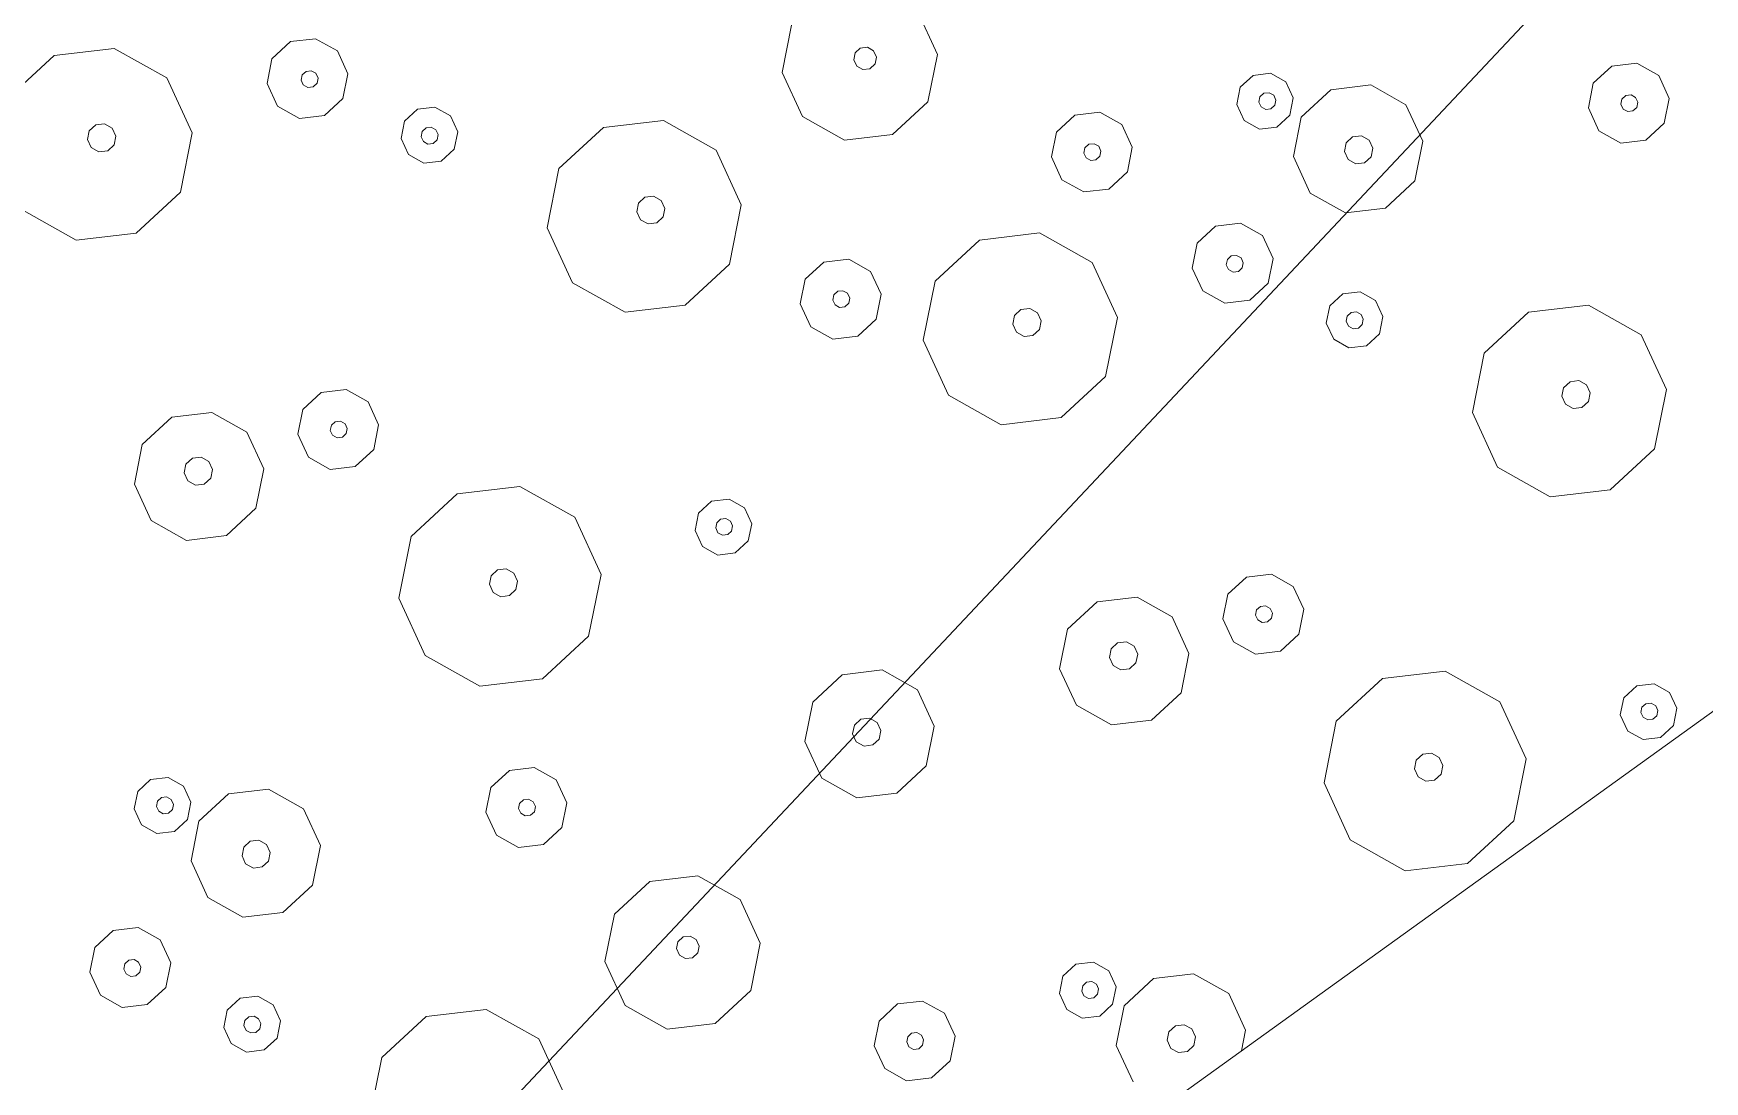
# Model space of a CAD drawing. Header units: metres. Extents: x -2858 to 512, y -1995 to 1252.
# Drawn here: x -950.436 to -947.152, y -918.961 to -916.902 of the extents above; entities that cross this region are included whole.
import ezdxf

# ---------------------------------------------------------------- set-up
doc = ezdxf.new("R2010")
doc.units = ezdxf.units.M
doc.layers.add('Calque commun', color=7, linetype='Continuous')

# ---------------------------------------------------------------- blocks, each defined once
blk = doc.blocks.new('pattern')
at = {"layer": 'Calque commun', "color": 54, "linetype": 'Continuous', "lineweight": 9}
for p, q in [((108.0826, 106.465), (108.0963, 106.4968)), ((108.0963, 106.4968), (108.1261, 106.5144)), ((108.1261, 106.5144), (108.1606, 106.5111)), ((108.1606, 106.5111), (108.1865, 106.4882)), ((108.0901, 106.4312), (108.0826, 106.465)), ((108.1203, 106.4622), (108.1245, 106.4717)), ((108.1226, 106.452), (108.1203, 106.4622)), ((108.1245, 106.4717), (108.1334, 106.477)), ((108.1334, 106.477), (108.1437, 106.476)), ((108.1437, 106.476), (108.1515, 106.4691)), ((108.1515, 106.4691), (108.1538, 106.459)), ((108.1865, 106.4882), (108.1941, 106.4544)), ((108.116, 106.4083), (108.0901, 106.4312)), ((108.1304, 106.4452), (108.1226, 106.452)), ((108.1407, 106.4442), (108.1304, 106.4452)), ((108.1497, 106.4494), (108.1407, 106.4442)), ((108.1538, 106.459), (108.1497, 106.4494)), ((108.1941, 106.4544), (108.1803, 106.4226)), ((108.1505, 106.405), (108.116, 106.4083)), ((108.1803, 106.4226), (108.1505, 106.405)), ((108.368, 106.3424), (108.4745, 106.4053)), ((108.4745, 106.4053), (108.5975, 106.3935)), ((108.5975, 106.3935), (108.6902, 106.3117)), ((108.3189, 106.229), (108.368, 106.3424)), ((108.6902, 106.3117), (108.7171, 106.1911)), ((109.1327, 106.287), (109.1681, 106.3079)), ((109.1012, 106.2144), (109.1327, 106.287)), ((108.487, 106.2292), (108.5019, 106.238)), ((108.5019, 106.238), (108.5191, 106.2363)), ((108.5191, 106.2363), (108.5321, 106.2249)), ((108.3457, 106.1084), (108.3189, 106.229)), ((108.4801, 106.2133), (108.487, 106.2292)), ((108.4838, 106.1964), (108.4801, 106.2133)), ((108.5358, 106.208), (108.5289, 106.1921)), ((108.5321, 106.2249), (108.5358, 106.208)), ((109.1184, 106.1372), (109.1012, 106.2144)), ((109.2014, 106.2067), (109.2083, 106.2226)), ((109.2052, 106.1898), (109.2014, 106.2067)), ((109.2083, 106.2226), (109.2232, 106.2314)), ((109.2232, 106.2314), (109.2404, 106.2298)), ((109.2404, 106.2298), (109.2534, 106.2183)), ((109.2572, 106.2014), (109.2503, 106.1855)), ((109.2534, 106.2183), (109.2572, 106.2014)), ((108.4968, 106.1849), (108.4838, 106.1964)), ((108.514, 106.1833), (108.4968, 106.1849)), ((108.5289, 106.1921), (108.514, 106.1833)), ((108.7171, 106.1911), (108.6679, 106.0777)), ((109.2182, 106.1784), (109.2052, 106.1898)), ((109.2354, 106.1767), (109.2182, 106.1784)), ((109.2503, 106.1855), (109.2354, 106.1767)), ((109.356, 106.1901), (109.3246, 106.1175)), ((109.1777, 106.0848), (109.1184, 106.1372)), ((107.6436, 106.0638), (107.7457, 106.1241)), ((107.7457, 106.1241), (107.8639, 106.1129)), ((107.8639, 106.1129), (107.9528, 106.0343)), ((108.4384, 106.0266), (108.3457, 106.1084)), ((109.3246, 106.1175), (109.2564, 106.0773)), ((108.6679, 106.0777), (108.5614, 106.0148)), ((109.2564, 106.0773), (109.1777, 106.0848)), ((107.5963, 105.9549), (107.6436, 106.0638)), ((109.2252, 106.0088), (109.239, 106.0405)), ((109.239, 106.0405), (109.2688, 106.0581)), ((109.2688, 106.0581), (109.3032, 106.0548)), ((109.3032, 106.0548), (109.3292, 106.0319)), ((107.9528, 106.0343), (107.9786, 105.9185)), ((108.5614, 106.0148), (108.4384, 106.0266)), ((109.2327, 105.975), (109.2252, 106.0088)), ((109.2609, 106.0084), (109.265, 106.0179)), ((109.2631, 105.9982), (109.2609, 106.0084)), ((109.265, 106.0179), (109.2739, 106.0232)), ((109.2739, 106.0232), (109.2843, 106.0222)), ((109.2843, 106.0222), (109.2921, 106.0153)), ((109.2943, 106.0052), (109.2902, 105.9957)), ((109.2921, 106.0153), (109.2943, 106.0052)), ((109.3292, 106.0319), (109.3367, 105.9981)), ((109.2587, 105.9521), (109.2327, 105.975)), ((109.2709, 105.9914), (109.2631, 105.9982)), ((109.2812, 105.9904), (109.2709, 105.9914)), ((109.2902, 105.9957), (109.2812, 105.9904)), ((109.3367, 105.9981), (109.323, 105.9664)), ((107.6221, 105.8391), (107.5963, 105.9549)), ((107.7416, 105.9407), (107.7485, 105.9566)), ((107.7454, 105.9238), (107.7416, 105.9407)), ((107.7485, 105.9566), (107.7634, 105.9654)), ((107.7634, 105.9654), (107.7806, 105.9637)), ((107.7806, 105.9637), (107.7936, 105.9523)), ((107.7936, 105.9523), (107.7974, 105.9354)), ((109.2932, 105.9488), (109.2587, 105.9521)), ((109.323, 105.9664), (109.2932, 105.9488)), ((107.7584, 105.9124), (107.7454, 105.9238)), ((107.7756, 105.9107), (107.7584, 105.9124)), ((107.7905, 105.9195), (107.7756, 105.9107)), ((107.7974, 105.9354), (107.7905, 105.9195)), ((107.9786, 105.9185), (107.9314, 105.8096)), ((109.5223, 105.8695), (109.5649, 105.8946)), ((109.5649, 105.8946), (109.6141, 105.89)), ((109.6141, 105.89), (109.6512, 105.8572)), ((107.7111, 105.7605), (107.6221, 105.8391)), ((108.4404, 105.8209), (108.483, 105.846)), ((108.483, 105.846), (108.5322, 105.8413)), ((108.5322, 105.8413), (108.5693, 105.8086)), ((109.5026, 105.8241), (109.5223, 105.8695)), ((109.6512, 105.8572), (109.6619, 105.809)), ((107.9314, 105.8096), (107.8292, 105.7493)), ((108.4208, 105.7755), (108.4404, 105.8209)), ((108.5693, 105.8086), (108.58, 105.7603)), ((109.5134, 105.7759), (109.5026, 105.8241)), ((109.5648, 105.819), (109.569, 105.8285)), ((109.5671, 105.8089), (109.5648, 105.819)), ((109.5749, 105.802), (109.5671, 105.8089)), ((109.569, 105.8285), (109.5779, 105.8338)), ((109.5779, 105.8338), (109.5882, 105.8328)), ((109.5942, 105.8063), (109.5852, 105.801)), ((109.5882, 105.8328), (109.596, 105.826)), ((109.5983, 105.8158), (109.5942, 105.8063)), ((109.596, 105.826), (109.5983, 105.8158)), ((109.6619, 105.809), (109.6423, 105.7636)), ((108.4315, 105.7272), (108.4208, 105.7755)), ((108.483, 105.7704), (108.4871, 105.7799)), ((108.4871, 105.7799), (108.496, 105.7852)), ((108.496, 105.7852), (108.5064, 105.7842)), ((108.5064, 105.7842), (108.5141, 105.7773)), ((108.5141, 105.7773), (108.5164, 105.7672)), ((109.5505, 105.7432), (109.5134, 105.7759)), ((109.5852, 105.801), (109.5749, 105.802)), ((107.8292, 105.7493), (107.7111, 105.7605)), ((108.4852, 105.7602), (108.483, 105.7704)), ((108.493, 105.7534), (108.4852, 105.7602)), ((108.5033, 105.7524), (108.493, 105.7534)), ((108.5123, 105.7577), (108.5033, 105.7524)), ((108.5164, 105.7672), (108.5123, 105.7577)), ((108.58, 105.7603), (108.5604, 105.715)), ((108.6555, 105.7105), (108.7236, 105.7507)), ((108.7236, 105.7507), (108.8024, 105.7432)), ((108.8024, 105.7432), (108.8617, 105.6908)), ((109.5997, 105.7385), (109.5505, 105.7432)), ((109.6423, 105.7636), (109.5997, 105.7385)), ((107.2139, 105.6864), (107.2565, 105.7115)), ((107.2565, 105.7115), (107.3057, 105.7069)), ((107.3057, 105.7069), (107.3428, 105.6741)), ((108.4686, 105.6945), (108.4315, 105.7272)), ((108.5604, 105.715), (108.5178, 105.6898)), ((108.624, 105.6379), (108.6555, 105.7105)), ((107.1942, 105.641), (107.2139, 105.6864)), ((107.3428, 105.6741), (107.3535, 105.6259)), ((108.5178, 105.6898), (108.4686, 105.6945)), ((108.8617, 105.6908), (108.8789, 105.6136)), ((107.205, 105.5928), (107.1942, 105.641)), ((107.2564, 105.6359), (107.2606, 105.6454)), ((107.2606, 105.6454), (107.2695, 105.6507)), ((107.2695, 105.6507), (107.2798, 105.6497)), ((107.2798, 105.6497), (107.2876, 105.6429)), ((107.2876, 105.6429), (107.2899, 105.6327)), ((108.7239, 105.6364), (108.7388, 105.6452)), ((108.7388, 105.6452), (108.756, 105.6436)), ((108.756, 105.6436), (108.769, 105.6321)), ((107.2587, 105.6258), (107.2564, 105.6359)), ((107.2665, 105.6189), (107.2587, 105.6258)), ((107.2768, 105.6179), (107.2665, 105.6189)), ((107.2857, 105.6232), (107.2768, 105.6179)), ((107.2899, 105.6327), (107.2857, 105.6232)), ((107.3535, 105.6259), (107.3338, 105.5805)), ((108.6412, 105.5607), (108.624, 105.6379)), ((108.717, 105.6206), (108.7239, 105.6364)), ((108.7208, 105.6037), (108.717, 105.6206)), ((108.7728, 105.6152), (108.7659, 105.5994)), ((108.769, 105.6321), (108.7728, 105.6152)), ((108.8789, 105.6136), (108.8474, 105.5411)), ((107.242, 105.5601), (107.205, 105.5928)), ((107.3338, 105.5805), (107.2913, 105.5554)), ((108.7337, 105.5922), (108.7208, 105.6037)), ((108.751, 105.5906), (108.7337, 105.5922)), ((108.7659, 105.5994), (108.751, 105.5906)), ((107.2913, 105.5554), (107.242, 105.5601)), ((107.8944, 105.5211), (107.9082, 105.5528)), ((107.9082, 105.5528), (107.938, 105.5704)), ((107.938, 105.5704), (107.9725, 105.5671)), ((107.9725, 105.5671), (107.9984, 105.5442)), ((107.9984, 105.5442), (108.0059, 105.5105)), ((108.7005, 105.5083), (108.6412, 105.5607)), ((107.902, 105.4873), (107.8944, 105.5211)), ((107.9339, 105.5183), (107.938, 105.5279)), ((107.9361, 105.5082), (107.9339, 105.5183)), ((107.938, 105.5279), (107.947, 105.5331)), ((107.947, 105.5331), (107.9573, 105.5322)), ((107.9573, 105.5322), (107.9651, 105.5253)), ((107.9673, 105.5151), (107.9632, 105.5056)), ((107.9651, 105.5253), (107.9673, 105.5151)), ((108.0059, 105.5105), (107.9922, 105.4787)), ((108.8474, 105.5411), (108.7793, 105.5008)), ((109.6417, 105.4625), (109.7234, 105.5108)), ((109.7234, 105.5108), (109.8179, 105.5018)), ((107.9279, 105.4644), (107.902, 105.4873)), ((107.9439, 105.5013), (107.9361, 105.5082)), ((107.9543, 105.5003), (107.9439, 105.5013)), ((107.9632, 105.5056), (107.9543, 105.5003)), ((107.9922, 105.4787), (107.9624, 105.4611)), ((108.7793, 105.5008), (108.7005, 105.5083)), ((109.8179, 105.5018), (109.8891, 105.439)), ((107.9624, 105.4611), (107.9279, 105.4644)), ((109.0961, 105.4329), (109.1642, 105.4731)), ((109.1642, 105.4731), (109.2429, 105.4656)), ((109.2429, 105.4656), (109.3022, 105.4133)), ((109.6039, 105.3755), (109.6417, 105.4625)), ((107.5995, 105.3818), (107.6676, 105.422)), ((107.6676, 105.422), (107.7464, 105.4145)), ((107.7464, 105.4145), (107.8057, 105.3621)), ((109.0646, 105.3604), (109.0961, 105.4329)), ((109.3022, 105.4133), (109.3194, 105.3361)), ((109.8891, 105.439), (109.9097, 105.3463)), ((107.568, 105.3092), (107.5995, 105.3818)), ((109.7257, 105.3768), (109.7376, 105.3838)), ((109.7376, 105.3838), (109.7514, 105.3825)), ((109.7514, 105.3825), (109.7617, 105.3733)), ((107.8057, 105.3621), (107.8229, 105.2849)), ((109.0818, 105.2831), (109.0646, 105.3604)), ((109.165, 105.3445), (109.1719, 105.3604)), ((109.1719, 105.3604), (109.1868, 105.3692)), ((109.1868, 105.3692), (109.204, 105.3675)), ((109.204, 105.3675), (109.217, 105.3561)), ((109.217, 105.3561), (109.2208, 105.3392)), ((109.6246, 105.2828), (109.6039, 105.3755)), ((109.7202, 105.3641), (109.7257, 105.3768)), ((109.7232, 105.3506), (109.7202, 105.3641)), ((109.7335, 105.3414), (109.7232, 105.3506)), ((109.7592, 105.3471), (109.7473, 105.3401)), ((109.7647, 105.3598), (109.7592, 105.3471)), ((109.7617, 105.3733), (109.7647, 105.3598)), ((109.9097, 105.3463), (109.872, 105.2592)), ((110.072, 105.2637), (110.1192, 105.3726)), ((107.6683, 105.3015), (107.6751, 105.3174)), ((107.6751, 105.3174), (107.69, 105.3262)), ((107.69, 105.3262), (107.7073, 105.3246)), ((107.7073, 105.3246), (107.7202, 105.3131)), ((107.7202, 105.3131), (107.724, 105.2962)), ((107.9475, 105.2708), (107.9672, 105.3162)), ((107.9672, 105.3162), (108.0098, 105.3413)), ((108.0098, 105.3413), (108.059, 105.3366)), ((108.059, 105.3366), (108.0961, 105.3039)), ((109.1688, 105.3276), (109.165, 105.3445)), ((109.1817, 105.3162), (109.1688, 105.3276)), ((109.199, 105.3145), (109.1817, 105.3162)), ((109.2139, 105.3233), (109.199, 105.3145)), ((109.2208, 105.3392), (109.2139, 105.3233)), ((109.3194, 105.3361), (109.288, 105.2635)), ((109.7473, 105.3401), (109.7335, 105.3414)), ((107.5852, 105.232), (107.568, 105.3092)), ((107.672, 105.2846), (107.6683, 105.3015)), ((107.685, 105.2732), (107.672, 105.2846)), ((107.7171, 105.2803), (107.7022, 105.2715)), ((107.724, 105.2962), (107.7171, 105.2803)), ((107.8229, 105.2849), (107.7914, 105.2123)), ((108.0126, 105.2781), (108.0215, 105.2834)), ((108.0215, 105.2834), (108.0319, 105.2824)), ((108.0319, 105.2824), (108.0396, 105.2755)), ((108.0961, 105.3039), (108.1068, 105.2556)), ((109.1411, 105.2308), (109.0818, 105.2831)), ((109.6957, 105.22), (109.6246, 105.2828)), ((107.7022, 105.2715), (107.685, 105.2732)), ((107.9583, 105.2225), (107.9475, 105.2708)), ((108.0084, 105.2686), (108.0126, 105.2781)), ((108.0107, 105.2585), (108.0084, 105.2686)), ((108.0185, 105.2516), (108.0107, 105.2585)), ((108.0288, 105.2506), (108.0185, 105.2516)), ((108.0378, 105.2559), (108.0288, 105.2506)), ((108.0419, 105.2654), (108.0378, 105.2559)), ((108.0396, 105.2755), (108.0419, 105.2654)), ((108.1068, 105.2556), (108.0872, 105.2103)), ((109.288, 105.2635), (109.2198, 105.2233)), ((109.872, 105.2592), (109.7902, 105.211)), ((110.0978, 105.1479), (110.072, 105.2637)), ((107.6445, 105.1796), (107.5852, 105.232)), ((107.9954, 105.1898), (107.9583, 105.2225)), ((108.2576, 105.1654), (108.3598, 105.2257)), ((108.3598, 105.2257), (108.4779, 105.2144)), ((108.4779, 105.2144), (108.5669, 105.1359)), ((109.2198, 105.2233), (109.1411, 105.2308)), ((109.7902, 105.211), (109.6957, 105.22)), ((107.7914, 105.2123), (107.7233, 105.1721)), ((108.0446, 105.1851), (107.9954, 105.1898)), ((108.0872, 105.2103), (108.0446, 105.1851)), ((107.7233, 105.1721), (107.6445, 105.1796)), ((107.7058, 105.1353), (107.7356, 105.1529)), ((107.7356, 105.1529), (107.7701, 105.1496)), ((107.7701, 105.1496), (107.796, 105.1267)), ((108.2104, 105.0565), (108.2576, 105.1654)), ((107.692, 105.1036), (107.7058, 105.1353)), ((107.7318, 105.1127), (107.7408, 105.118)), ((107.7408, 105.118), (107.7511, 105.117)), ((107.7511, 105.117), (107.7589, 105.1101)), ((107.796, 105.1267), (107.8035, 105.0929)), ((108.5669, 105.1359), (108.5927, 105.0201)), ((110.1868, 105.0694), (110.0978, 105.1479)), ((110.4071, 105.1185), (110.3049, 105.0581)), ((107.6996, 105.0698), (107.692, 105.1036)), ((107.7277, 105.1032), (107.7318, 105.1127)), ((107.73, 105.0931), (107.7277, 105.1032)), ((107.7377, 105.0862), (107.73, 105.0931)), ((107.7481, 105.0852), (107.7377, 105.0862)), ((107.757, 105.0905), (107.7481, 105.0852)), ((107.7611, 105.1), (107.757, 105.0905)), ((107.7589, 105.1101), (107.7611, 105.1)), ((107.8035, 105.0929), (107.7898, 105.0612)), ((107.7255, 105.0469), (107.6996, 105.0698)), ((107.7898, 105.0612), (107.76, 105.0436)), ((108.2362, 104.9407), (108.2104, 105.0565)), ((108.3557, 105.0423), (108.3626, 105.0582)), ((108.3626, 105.0582), (108.3775, 105.067)), ((108.3775, 105.067), (108.3947, 105.0653)), ((108.3947, 105.0653), (108.4077, 105.0539)), ((108.4077, 105.0539), (108.4114, 105.037)), ((110.3049, 105.0581), (110.1868, 105.0694)), ((107.76, 105.0436), (107.7255, 105.0469)), ((108.3594, 105.0254), (108.3557, 105.0423)), ((108.3724, 105.0139), (108.3594, 105.0254)), ((108.4045, 105.0211), (108.3896, 105.0123)), ((108.4114, 105.037), (108.4045, 105.0211)), ((108.5927, 105.0201), (108.5455, 104.9112)), ((109.6896, 104.9952), (109.7321, 105.0204)), ((109.7321, 105.0204), (109.7814, 105.0157)), ((107.9891, 104.9643), (108.0317, 104.9894)), ((108.0317, 104.9894), (108.0809, 104.9848)), ((108.0809, 104.9848), (108.118, 104.952)), ((108.3896, 105.0123), (108.3724, 105.0139)), ((109.6699, 104.9499), (109.6896, 104.9952)), ((109.7814, 105.0157), (109.8184, 104.983)), ((107.9695, 104.919), (107.9891, 104.9643)), ((108.118, 104.952), (108.1288, 104.9038)), ((109.7321, 104.9448), (109.7362, 104.9543)), ((109.7362, 104.9543), (109.7452, 104.9596)), ((109.7452, 104.9596), (109.7555, 104.9586)), ((109.7555, 104.9586), (109.7633, 104.9517)), ((109.7633, 104.9517), (109.7655, 104.9416)), ((109.8184, 104.983), (109.8292, 104.9347)), ((107.9802, 104.8707), (107.9695, 104.919)), ((108.0317, 104.9138), (108.0358, 104.9233)), ((108.0358, 104.9233), (108.0447, 104.9286)), ((108.0447, 104.9286), (108.0551, 104.9276)), ((108.0551, 104.9276), (108.0629, 104.9208)), ((108.0629, 104.9208), (108.0651, 104.9106)), ((108.3251, 104.8621), (108.2362, 104.9407)), ((109.6807, 104.9016), (109.6699, 104.9499)), ((109.7344, 104.9346), (109.7321, 104.9448)), ((109.7421, 104.9278), (109.7344, 104.9346)), ((109.7525, 104.9268), (109.7421, 104.9278)), ((109.7614, 104.932), (109.7525, 104.9268)), ((109.7655, 104.9416), (109.7614, 104.932)), ((109.8292, 104.9347), (109.8095, 104.8893)), ((108.0339, 104.9037), (108.0317, 104.9138)), ((108.0417, 104.8968), (108.0339, 104.9037)), ((108.052, 104.8958), (108.0417, 104.8968)), ((108.061, 104.9011), (108.052, 104.8958)), ((108.0651, 104.9106), (108.061, 104.9011)), ((108.1288, 104.9038), (108.1091, 104.8584)), ((108.5455, 104.9112), (108.4433, 104.8509)), ((109.0251, 104.8687), (109.0388, 104.9004)), ((109.0388, 104.9004), (109.0686, 104.918)), ((109.0686, 104.918), (109.1031, 104.9147)), ((109.1031, 104.9147), (109.129, 104.8918)), ((109.129, 104.8918), (109.1366, 104.858)), ((109.7177, 104.8689), (109.6807, 104.9016)), ((109.8095, 104.8893), (109.7669, 104.8642)), ((108.0173, 104.838), (107.9802, 104.8707)), ((108.1091, 104.8584), (108.0665, 104.8333)), ((108.4433, 104.8509), (108.3251, 104.8621)), ((109.0326, 104.8349), (109.0251, 104.8687)), ((109.0628, 104.8658), (109.067, 104.8753)), ((109.0651, 104.8557), (109.0628, 104.8658)), ((109.0729, 104.8488), (109.0651, 104.8557)), ((109.067, 104.8753), (109.0759, 104.8806)), ((109.0759, 104.8806), (109.0862, 104.8796)), ((109.0922, 104.8531), (109.0832, 104.8478)), ((109.0862, 104.8796), (109.094, 104.8727)), ((109.0963, 104.8626), (109.0922, 104.8531)), ((109.094, 104.8727), (109.0963, 104.8626)), ((109.1366, 104.858), (109.1228, 104.8263)), ((109.7669, 104.8642), (109.7177, 104.8689)), ((110.3701, 104.8299), (110.3839, 104.8617)), ((110.3839, 104.8617), (110.4137, 104.8793)), ((110.4137, 104.8793), (110.4482, 104.876)), ((110.4482, 104.876), (110.4741, 104.8531)), ((110.4741, 104.8531), (110.4816, 104.8193)), ((108.0665, 104.8333), (108.0173, 104.838)), ((109.0585, 104.812), (109.0326, 104.8349)), ((109.0832, 104.8478), (109.0729, 104.8488)), ((109.1228, 104.8263), (109.093, 104.8087)), ((110.3776, 104.7961), (110.3701, 104.8299)), ((110.4096, 104.8272), (110.4137, 104.8367)), ((110.4118, 104.817), (110.4096, 104.8272)), ((110.4137, 104.8367), (110.4226, 104.842)), ((110.4226, 104.842), (110.433, 104.841)), ((110.433, 104.841), (110.4408, 104.8341)), ((110.443, 104.824), (110.4389, 104.8145)), ((110.4408, 104.8341), (110.443, 104.824)), ((108.5138, 104.744), (108.5335, 104.7893)), ((108.5335, 104.7893), (108.576, 104.8145)), ((108.576, 104.8145), (108.6253, 104.8098)), ((108.6253, 104.8098), (108.6623, 104.7771)), ((109.093, 104.8087), (109.0585, 104.812)), ((109.3105, 104.7461), (109.417, 104.8089)), ((109.417, 104.8089), (109.54, 104.7972)), ((109.54, 104.7972), (109.6327, 104.7154)), ((110.4036, 104.7732), (110.3776, 104.7961)), ((110.4196, 104.8102), (110.4118, 104.817)), ((110.4299, 104.8092), (110.4196, 104.8102)), ((110.4389, 104.8145), (110.4299, 104.8092)), ((110.4678, 104.7875), (110.438, 104.7699)), ((110.4816, 104.8193), (110.4678, 104.7875)), ((108.6623, 104.7771), (108.6731, 104.7288)), ((110.438, 104.7699), (110.4036, 104.7732)), ((108.5245, 104.6957), (108.5138, 104.744)), ((108.576, 104.7389), (108.5801, 104.7484)), ((108.5782, 104.7287), (108.576, 104.7389)), ((108.586, 104.7218), (108.5782, 104.7287)), ((108.5801, 104.7484), (108.5891, 104.7537)), ((108.5964, 104.7209), (108.586, 104.7218)), ((108.5891, 104.7537), (108.5994, 104.7527)), ((108.6053, 104.7261), (108.5964, 104.7209)), ((108.5994, 104.7527), (108.6072, 104.7458)), ((108.6094, 104.7357), (108.6053, 104.7261)), ((108.6072, 104.7458), (108.6094, 104.7357)), ((108.6731, 104.7288), (108.6534, 104.6834)), ((109.2614, 104.6327), (109.3105, 104.7461)), ((110.0752, 104.6906), (110.1433, 104.7308)), ((110.1433, 104.7308), (110.222, 104.7233)), ((110.222, 104.7233), (110.2813, 104.671)), ((108.5616, 104.663), (108.5245, 104.6957)), ((109.6327, 104.7154), (109.6596, 104.5947)), ((110.0437, 104.618), (110.0752, 104.6906)), ((108.6108, 104.6583), (108.5616, 104.663)), ((108.6534, 104.6834), (108.6108, 104.6583)), ((110.2813, 104.671), (110.2985, 104.5938)), ((109.2882, 104.512), (109.2614, 104.6327)), ((109.4226, 104.6169), (109.4295, 104.6328)), ((109.4295, 104.6328), (109.4444, 104.6416)), ((109.4444, 104.6416), (109.4616, 104.64)), ((109.4616, 104.64), (109.4746, 104.6285)), ((109.4746, 104.6285), (109.4783, 104.6116)), ((110.1439, 104.6104), (110.1508, 104.6262)), ((110.1508, 104.6262), (110.1657, 104.635)), ((110.1657, 104.635), (110.1829, 104.6334)), ((110.1829, 104.6334), (110.1959, 104.6219)), ((110.4232, 104.5796), (110.4429, 104.625)), ((110.4429, 104.625), (110.4855, 104.6501)), ((110.4855, 104.6501), (110.5347, 104.6454)), ((110.5347, 104.6454), (110.5717, 104.6127)), ((108.1085, 104.5574), (108.1903, 104.6056)), ((108.1903, 104.6056), (108.2848, 104.5966)), ((108.2848, 104.5966), (108.3559, 104.5338)), ((109.4263, 104.6), (109.4226, 104.6169)), ((109.4393, 104.5886), (109.4263, 104.6)), ((109.4714, 104.5957), (109.4565, 104.5869)), ((109.4783, 104.6116), (109.4714, 104.5957)), ((109.6596, 104.5947), (109.6104, 104.4813)), ((110.0609, 104.5408), (110.0437, 104.618)), ((110.1477, 104.5935), (110.1439, 104.6104)), ((110.1607, 104.582), (110.1477, 104.5935)), ((110.1997, 104.605), (110.1928, 104.5892)), ((110.1959, 104.6219), (110.1997, 104.605)), ((110.2985, 104.5938), (110.2671, 104.5212)), ((110.4883, 104.587), (110.4972, 104.5922)), ((110.4972, 104.5922), (110.5075, 104.5912)), ((110.5075, 104.5912), (110.5153, 104.5844)), ((110.5717, 104.6127), (110.5825, 104.5645)), ((108.0707, 104.4703), (108.1085, 104.5574)), ((109.4565, 104.5869), (109.4393, 104.5886)), ((110.1779, 104.5804), (110.1607, 104.582)), ((110.1928, 104.5892), (110.1779, 104.5804)), ((110.434, 104.5314), (110.4232, 104.5796)), ((110.4841, 104.5774), (110.4883, 104.587)), ((110.4864, 104.5673), (110.4841, 104.5774)), ((110.4942, 104.5604), (110.4864, 104.5673)), ((110.5045, 104.5594), (110.4942, 104.5604)), ((110.5134, 104.5647), (110.5045, 104.5594)), ((110.5176, 104.5742), (110.5134, 104.5647)), ((110.5153, 104.5844), (110.5176, 104.5742)), ((110.5825, 104.5645), (110.5628, 104.5191)), ((108.3559, 104.5338), (108.3766, 104.4411)), ((108.5861, 104.4674), (108.6882, 104.5277)), ((108.6882, 104.5277), (108.8064, 104.5165)), ((110.1202, 104.4885), (110.0609, 104.5408)), ((110.471, 104.4986), (110.434, 104.5314)), ((108.8064, 104.5165), (108.8953, 104.438)), ((109.3809, 104.4302), (109.2882, 104.512)), ((110.2671, 104.5212), (110.1989, 104.481)), ((110.5203, 104.4939), (110.471, 104.4986)), ((110.5628, 104.5191), (110.5203, 104.4939)), ((108.187, 104.4589), (108.1925, 104.4716)), ((108.19, 104.4454), (108.187, 104.4589)), ((108.1925, 104.4716), (108.2044, 104.4786)), ((108.2044, 104.4786), (108.2182, 104.4773)), ((108.2182, 104.4773), (108.2286, 104.4682)), ((108.2286, 104.4682), (108.2316, 104.4546)), ((108.5388, 104.3586), (108.5861, 104.4674)), ((109.6104, 104.4813), (109.504, 104.4185)), ((110.1989, 104.481), (110.1202, 104.4885)), ((110.1815, 104.4442), (110.2113, 104.4617)), ((110.2113, 104.4617), (110.2458, 104.4585)), ((108.2004, 104.4362), (108.19, 104.4454)), ((108.2141, 104.4349), (108.2004, 104.4362)), ((108.2261, 104.4419), (108.2141, 104.4349)), ((108.2316, 104.4546), (108.2261, 104.4419)), ((108.3766, 104.4411), (108.3388, 104.354)), ((108.8953, 104.438), (108.9211, 104.3221)), ((109.504, 104.4185), (109.3809, 104.4302)), ((110.1677, 104.4124), (110.1815, 104.4442)), ((110.2075, 104.4215), (110.2164, 104.4268)), ((110.2164, 104.4268), (110.2268, 104.4258)), ((110.2458, 104.4585), (110.2717, 104.4356)), ((110.2717, 104.4356), (110.2792, 104.4018)), ((110.1752, 104.3786), (110.1677, 104.4124)), ((110.2034, 104.412), (110.2075, 104.4215)), ((110.2056, 104.4019), (110.2034, 104.412)), ((110.2134, 104.395), (110.2056, 104.4019)), ((110.2237, 104.394), (110.2134, 104.395)), ((110.2327, 104.3993), (110.2237, 104.394)), ((110.2268, 104.4258), (110.2346, 104.419)), ((110.2368, 104.4088), (110.2327, 104.3993)), ((110.2346, 104.419), (110.2368, 104.4088)), ((110.2792, 104.4018), (110.2654, 104.37)), ((108.691, 104.3602), (108.7059, 104.369)), ((108.7059, 104.369), (108.7231, 104.3674)), ((108.7231, 104.3674), (108.7361, 104.3559)), ((110.2012, 104.3557), (110.1752, 104.3786)), ((110.2654, 104.37), (110.2356, 104.3524)), ((108.3388, 104.354), (108.2571, 104.3058)), ((108.5646, 104.2427), (108.5388, 104.3586)), ((108.6841, 104.3443), (108.691, 104.3602)), ((108.6879, 104.3274), (108.6841, 104.3443)), ((108.7009, 104.316), (108.6879, 104.3274)), ((108.7399, 104.339), (108.733, 104.3232)), ((108.7361, 104.3559), (108.7399, 104.339)), ((110.2356, 104.3524), (110.2012, 104.3557)), ((108.7181, 104.3144), (108.7009, 104.316)), ((108.733, 104.3232), (108.7181, 104.3144)), ((108.9211, 104.3221), (108.8739, 104.2133)), ((108.6536, 104.1642), (108.5646, 104.2427)), ((109.3829, 104.2245), (109.4255, 104.2496)), ((109.4255, 104.2496), (109.4747, 104.2449)), ((109.4747, 104.2449), (109.5118, 104.2122)), ((108.8739, 104.2133), (108.7717, 104.1529)), ((109.3633, 104.1791), (109.3829, 104.2245)), ((109.5118, 104.2122), (109.5225, 104.164)), ((108.7717, 104.1529), (108.6536, 104.1642)), ((109.374, 104.1309), (109.3633, 104.1791)), ((109.4255, 104.174), (109.4296, 104.1835)), ((109.4277, 104.1639), (109.4255, 104.174)), ((109.4355, 104.157), (109.4277, 104.1639)), ((109.4296, 104.1835), (109.4385, 104.1888)), ((109.4385, 104.1888), (109.4489, 104.1878)), ((109.4489, 104.1878), (109.4566, 104.181)), ((109.4589, 104.1708), (109.4548, 104.1613)), ((109.4566, 104.181), (109.4589, 104.1708)), ((109.5225, 104.164), (109.5029, 104.1186)), ((109.4111, 104.0982), (109.374, 104.1309)), ((109.4458, 104.156), (109.4355, 104.157)), ((109.4548, 104.1613), (109.4458, 104.156)), ((109.598, 104.1141), (109.6661, 104.1544)), ((109.6661, 104.1544), (109.7449, 104.1469)), ((109.7449, 104.1469), (109.8042, 104.0945)), ((109.4603, 104.0935), (109.4111, 104.0982)), ((109.5029, 104.1186), (109.4603, 104.0935)), ((109.5665, 104.0416), (109.598, 104.1141)), ((109.8042, 104.0945), (109.8214, 104.0173)), ((109.5837, 103.9643), (109.5665, 104.0416)), ((109.6595, 104.0242), (109.6664, 104.0401)), ((109.6664, 104.0401), (109.6813, 104.0489)), ((109.6813, 104.0489), (109.6985, 104.0472)), ((109.6985, 104.0472), (109.7115, 104.0358)), ((109.7115, 104.0358), (109.7153, 104.0189)), ((109.6633, 104.0073), (109.6595, 104.0242)), ((109.6762, 103.9958), (109.6633, 104.0073)), ((109.7084, 104.003), (109.6935, 103.9942)), ((109.7153, 104.0189), (109.7084, 104.003)), ((109.8214, 104.0173), (109.7899, 103.9447)), ((108.8507, 103.9565), (108.8805, 103.9741)), ((108.8805, 103.9741), (108.915, 103.9708)), ((108.915, 103.9708), (108.9409, 103.9479)), ((109.6935, 103.9942), (109.6762, 103.9958)), ((108.8369, 103.9247), (108.8507, 103.9565)), ((108.8805, 103.9315), (108.8895, 103.9368)), ((108.8895, 103.9368), (108.8998, 103.9358)), ((108.8998, 103.9358), (108.9076, 103.9289)), ((108.9409, 103.9479), (108.9484, 103.9141)), ((109.643, 103.912), (109.5837, 103.9643)), ((109.7899, 103.9447), (109.7218, 103.9045)), ((108.8445, 103.8909), (108.8369, 103.9247)), ((108.8764, 103.922), (108.8805, 103.9315)), ((108.8786, 103.9118), (108.8764, 103.922)), ((108.8864, 103.905), (108.8786, 103.9118)), ((108.8968, 103.904), (108.8864, 103.905)), ((108.9057, 103.9093), (108.8968, 103.904)), ((108.9098, 103.9188), (108.9057, 103.9093)), ((108.9076, 103.9289), (108.9098, 103.9188)), ((108.9484, 103.9141), (108.9347, 103.8823)), ((109.7218, 103.9045), (109.643, 103.912)), ((108.8704, 103.868), (108.8445, 103.8909)), ((108.9049, 103.8648), (108.8704, 103.868)), ((108.9347, 103.8823), (108.9049, 103.8648)), ((108.9097, 103.7198), (108.9523, 103.7449)), ((108.9523, 103.7449), (109.0015, 103.7402)), ((109.0015, 103.7402), (109.0386, 103.7075)), ((108.89, 103.6744), (108.9097, 103.7198)), ((109.0386, 103.7075), (109.0493, 103.6593)), ((108.9008, 103.6262), (108.89, 103.6744)), ((108.9509, 103.6722), (108.9551, 103.6818)), ((108.9532, 103.6621), (108.9509, 103.6722)), ((108.9551, 103.6818), (108.964, 103.687)), ((108.964, 103.687), (108.9743, 103.6861)), ((108.9743, 103.6861), (108.9821, 103.6792)), ((108.9821, 103.6792), (108.9844, 103.669)), ((108.961, 103.6552), (108.9532, 103.6621)), ((108.9713, 103.6542), (108.961, 103.6552)), ((108.9803, 103.6595), (108.9713, 103.6542)), ((108.9844, 103.669), (108.9803, 103.6595)), ((109.0493, 103.6593), (109.0297, 103.6139)), ((108.9379, 103.5934), (108.9008, 103.6262)), ((109.0297, 103.6139), (108.9871, 103.5888)), ((109.2001, 103.569), (109.3023, 103.6293)), ((109.3023, 103.6293), (109.4204, 103.6181)), ((109.4204, 103.6181), (109.5094, 103.5395)), ((108.9871, 103.5888), (108.9379, 103.5934)), ((109.1529, 103.4601), (109.2001, 103.569)), ((109.5094, 103.5395), (109.5352, 103.4237)), ((109.1787, 103.3443), (109.1529, 103.4601)), ((109.2982, 103.4459), (109.3051, 103.4618)), ((109.3019, 103.429), (109.2982, 103.4459)), ((109.3051, 103.4618), (109.32, 103.4706)), ((109.32, 103.4706), (109.3372, 103.469)), ((109.3372, 103.469), (109.3502, 103.4575)), ((109.3502, 103.4575), (109.3539, 103.4406)), ((109.3149, 103.4176), (109.3019, 103.429)), ((109.3321, 103.4159), (109.3149, 103.4176)), ((109.347, 103.4247), (109.3321, 103.4159)), ((109.3539, 103.4406), (109.347, 103.4247)), ((109.2676, 103.2658), (109.1787, 103.3443)), ((109.3858, 103.2545), (109.2676, 103.2658))]:
    blk.add_line(p, q, dxfattribs=at)
at = {"layer": 'Calque commun', "color": 7, "linetype": 'Continuous', "lineweight": 9}
mesh = blk.add_polyface(dxfattribs=at)
corners = [(70.8497, 113.5412), (53.8349, 19.1692), (74.7282, 106.3237), (76.0435, 113.5984), (74.769, 106.1763), (58.8077, 18.2701), (114.1703, 105.207), (114.1703, 98.5387)]
mesh.append_faces([[corners[k] for k in face] for face in [(3, 4, 6)]], dxfattribs={"vtx0": -1, "vtx1": -1, "color": 7})
mesh.append_faces([[corners[k] for k in face] for face in [(3, 2, 4)]], dxfattribs={"vtx0": -1, "vtx2": -1, "color": 7})
mesh.append_faces([[corners[k] for k in face] for face in [(5, 2, 1)]], dxfattribs={"vtx1": -1, "color": 7})
mesh.append_faces([[corners[k] for k in face] for face in [(0, 1, 2), (3, 0, 2)]], dxfattribs={"vtx1": -1, "vtx2": -1, "color": 7})
mesh.append_faces([[corners[k] for k in face] for face in [(4, 7, 6)]], dxfattribs={"vtx2": -1, "color": 7})

msp = doc.modelspace()

# ---------------------------------------------------------------- block references
at = {"layer": 'Calque commun', "color": 0, "linetype": 'ByBlock', "lineweight": -2, "rotation": 228.1617603435354}
msp.add_blockref('pattern', (-954.4467, -766.6559), dxfattribs=at)

doc.saveas('drawing.dxf')
